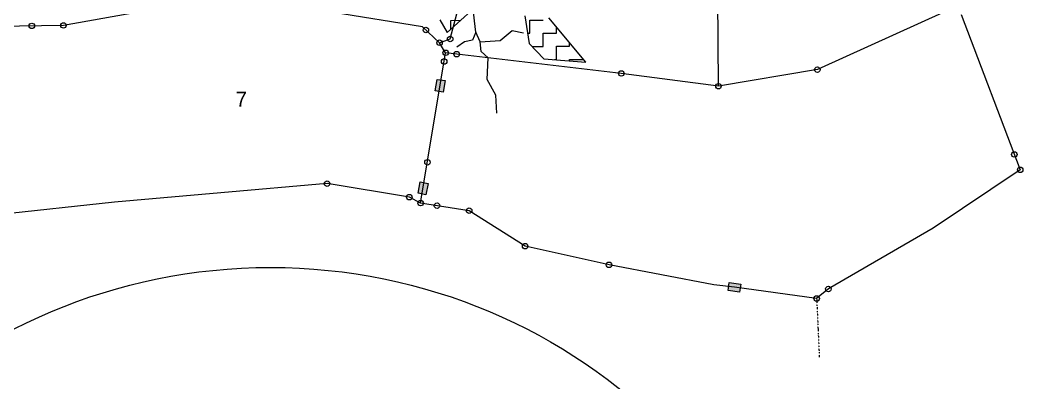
# Model space of a CAD drawing. Header units: metres. Extents: x 324134 to 326337, y 1835718 to 1838966.
# Drawn here: x 325013 to 326269, y 1836983 to 1837438 of the extents above; entities that cross this region are included whole.
import ezdxf

# ---------------------------------------------------------------- set-up
doc = ezdxf.new("R2010")
doc.units = ezdxf.units.M
doc.header["$LTSCALE"] = 0.3
doc.linetypes.add('DIVIDE', pattern=[1.25, 0.5, -0.25, 0, -0.25, 0, -0.25])
for name, color, linetype in [('LINE_WATER', 4, 'Continuous'), ('POLY_HATCH', 12, 'Continuous'), ('POLY_PARCEL', 6, 'Continuous'), ('SYM_STONE', 1, 'Continuous'), ('TEXT_PARCEL', 7, 'Continuous'), ('V_BOUND_LINE', 7, 'Continuous'), ('V_DIVIDE_LINE', 7, 'DIVIDE')]:
    doc.layers.add(name, color=color, linetype=linetype)
doc.styles.add('TEXT_MAP', font='')
doc.styles.get('TEXT_MAP').set_extended_font_data('Kruti Dev 050')

msp = doc.modelspace()

# ---------------------------------------------------------------- hatches: boundary and pattern name
for points in [[(325533.1, 1837349.4), (325543, 1837347.8), (325545.4, 1837362.1), (325535.5, 1837363.7)], [(325511.5, 1837221.2), (325521.3, 1837219.2), (325524.2, 1837233.4), (325514.4, 1837235.4)], [(325914.2, 1837097.1), (325915.6, 1837107.1), (325901.2, 1837109.1), (325899.8, 1837099.2)]]:
    msp.add_hatch(color=256).paths.add_polyline_path(points)

# ---------------------------------------------------------------- linework, layer by layer
for points in [[(325545.4, 1837362.1), (325543, 1837347.8), (325533.1, 1837349.4), (325535.5, 1837363.7)], [(325524.2, 1837233.4), (325521.3, 1837219.2), (325511.5, 1837221.2), (325514.4, 1837235.4)], [(325901.2, 1837109.1), (325915.6, 1837107.1), (325914.2, 1837097.1), (325899.8, 1837099.2)]]:
    msp.add_lwpolyline(points, close=True)
msp.add_circle((325326.8, 1836423.2), 704.8)
at = {"layer": 'LINE_WATER'}
for p, q in [((325583.9, 1837422.9), (325580.1, 1837454.9)), ((325614.2, 1837412.2), (325629.3, 1837424.8)), ((325629.3, 1837424.8), (325643.5, 1837422)), ((325579.7, 1837412.7), (325569.7, 1837410.8)), ((325583.9, 1837422.9), (325579.7, 1837412.7)), ((325589.4, 1837410.6), (325583.9, 1837422.9)), ((325589.4, 1837410.6), (325614.2, 1837412.2)), ((325569.7, 1837410.8), (325560.2, 1837404.2)), ((325590.5, 1837398.5), (325589.4, 1837410.6)), ((325599.3, 1837390.7), (325590.5, 1837398.5)), ((325598, 1837363.7), (325599.3, 1837390.7)), ((325609.1, 1837343.8), (325598, 1837363.7)), ((325610.4, 1837321.4), (325609.1, 1837343.8))]:
    msp.add_line(p, q, dxfattribs=at)
at = {"layer": 'POLY_HATCH'}
for p, q in [((325548, 1837422.5), (325595.1, 1837465.6)), ((325538.8, 1837438.4), (325548, 1837422.5)), ((325645.3, 1837443.5), (325650.9, 1837408.7)), ((325721.8, 1837385.3), (325675.2, 1837441)), ((325650.9, 1837408.7), (325669.1, 1837389.6)), ((325669.1, 1837389.6), (325721.8, 1837385.3))]:
    msp.add_line(p, q, dxfattribs=at)
at = {"layer": 'POLY_HATCH', "linetype": 'Continuous'}
for p, q in [((325552.6, 1837437.6), (325564.6, 1837437.7)), ((325552.6, 1837426.6), (325552.6, 1837437.6)), ((325651.7, 1837438), (325668.2, 1837438)), ((325651.7, 1837421.5), (325651.7, 1837438)), ((325684.8, 1837421.6), (325684.8, 1837429.6)), ((325648.9, 1837421.4), (325651.7, 1837421.5)), ((325668.3, 1837421.5), (325684.8, 1837421.6)), ((325668.3, 1837405), (325668.3, 1837421.5)), ((325654.5, 1837404.9), (325668.3, 1837405)), ((325684.8, 1837405.1), (325701.4, 1837405.1)), ((325684.9, 1837388.5), (325684.8, 1837405.1)), ((325701.4, 1837405.1), (325701.3, 1837409.8)), ((325682.3, 1837388.5), (325684.9, 1837388.5)), ((325701.4, 1837388.6), (325717.9, 1837388.6)), ((325701.4, 1837387), (325701.4, 1837388.6)), ((325717.9, 1837388.6), (325717.9, 1837390))]:
    msp.add_line(p, q, dxfattribs=at)
at = {"layer": 'POLY_PARCEL'}
for p, q in [((325887.7, 1837355.1), (325886.9, 1837484.5)), ((325276.4, 1837468.6), (325067.5, 1837431.3)), ((325517, 1837429.6), (325276.4, 1837468.6)), ((325551.8, 1837414.3), (325560, 1837445.7)), ((326172.8, 1837449.2), (326011.6, 1837375.9)), ((325067.5, 1837431.3), (324942.8, 1837429.4)), ((325538.5, 1837409.6), (325517, 1837429.6)), ((325538.5, 1837409.6), (325551.8, 1837414.3)), ((325546.1, 1837397), (325538.5, 1837409.6)), ((325514.8, 1837208.6), (325546.1, 1837397)), ((325766.1, 1837371.1), (325546.1, 1837397)), ((326011.6, 1837375.9), (325887.7, 1837355.1)), ((325887.7, 1837355.1), (325766.1, 1837371.1))]:
    msp.add_line(p, q, dxfattribs=at)
at = {"layer": 'SYM_STONE'}
for centre in [(325027.9, 1837430.7), (325067.5, 1837431.3), (325521.4, 1837425.5), (325538.5, 1837409.6), (325551.8, 1837414.3), (325546.1, 1837397), (325544.3, 1837386.1), (325560, 1837395.3), (325766.1, 1837371.1), (326011.6, 1837375.9), (325887.7, 1837355.1), (325523.3, 1837259.8), (326258.2, 1837269.6), (326265.6, 1837250.3), (325397.7, 1837233), (325500.7, 1837216.1), (325514.8, 1837208.6), (325535.3, 1837205.4), (325575.6, 1837199.1), (325645.6, 1837154.7), (325750.7, 1837131.3), (326025.4, 1837101), (326010.7, 1837089.1)]:
    msp.add_circle(centre, 3.44, dxfattribs=at)
at = {"layer": 'V_BOUND_LINE'}
for p, q in [((326191.5, 1837445), (326265.6, 1837250.3)), ((326265.6, 1837250.3), (326156.4, 1837177.3)), ((325397.7, 1837233), (325131.5, 1837209.8)), ((325500.7, 1837216.1), (325397.7, 1837233)), ((325514.8, 1837208.6), (325500.7, 1837216.1)), ((325131.5, 1837209.8), (324974, 1837192.7)), ((325575.6, 1837199.1), (325514.8, 1837208.6)), ((325645.6, 1837154.7), (325575.6, 1837199.1)), ((326156.4, 1837177.3), (326025.4, 1837101)), ((325750.7, 1837131.3), (325645.6, 1837154.7)), ((325882.1, 1837106.3), (325750.7, 1837131.3)), ((325907.7, 1837103.1), (325882.1, 1837106.3)), ((326010.7, 1837089.1), (325907.7, 1837103.1)), ((326025.4, 1837101), (326010.7, 1837089.1))]:
    msp.add_line(p, q, dxfattribs=at)
at = {"layer": 'V_DIVIDE_LINE', "ltscale": 10}
msp.add_line((326010.7, 1837089.1), (326014, 1837015.7), dxfattribs=at)

# ---------------------------------------------------------------- texts
at = {"layer": 'TEXT_PARCEL', "style": 'TEXT_MAP'}
msp.add_text('7', height=18.7, rotation=0.1969, dxfattribs=at).set_placement((325283.4, 1837329.6))

doc.saveas('drawing.dxf')
